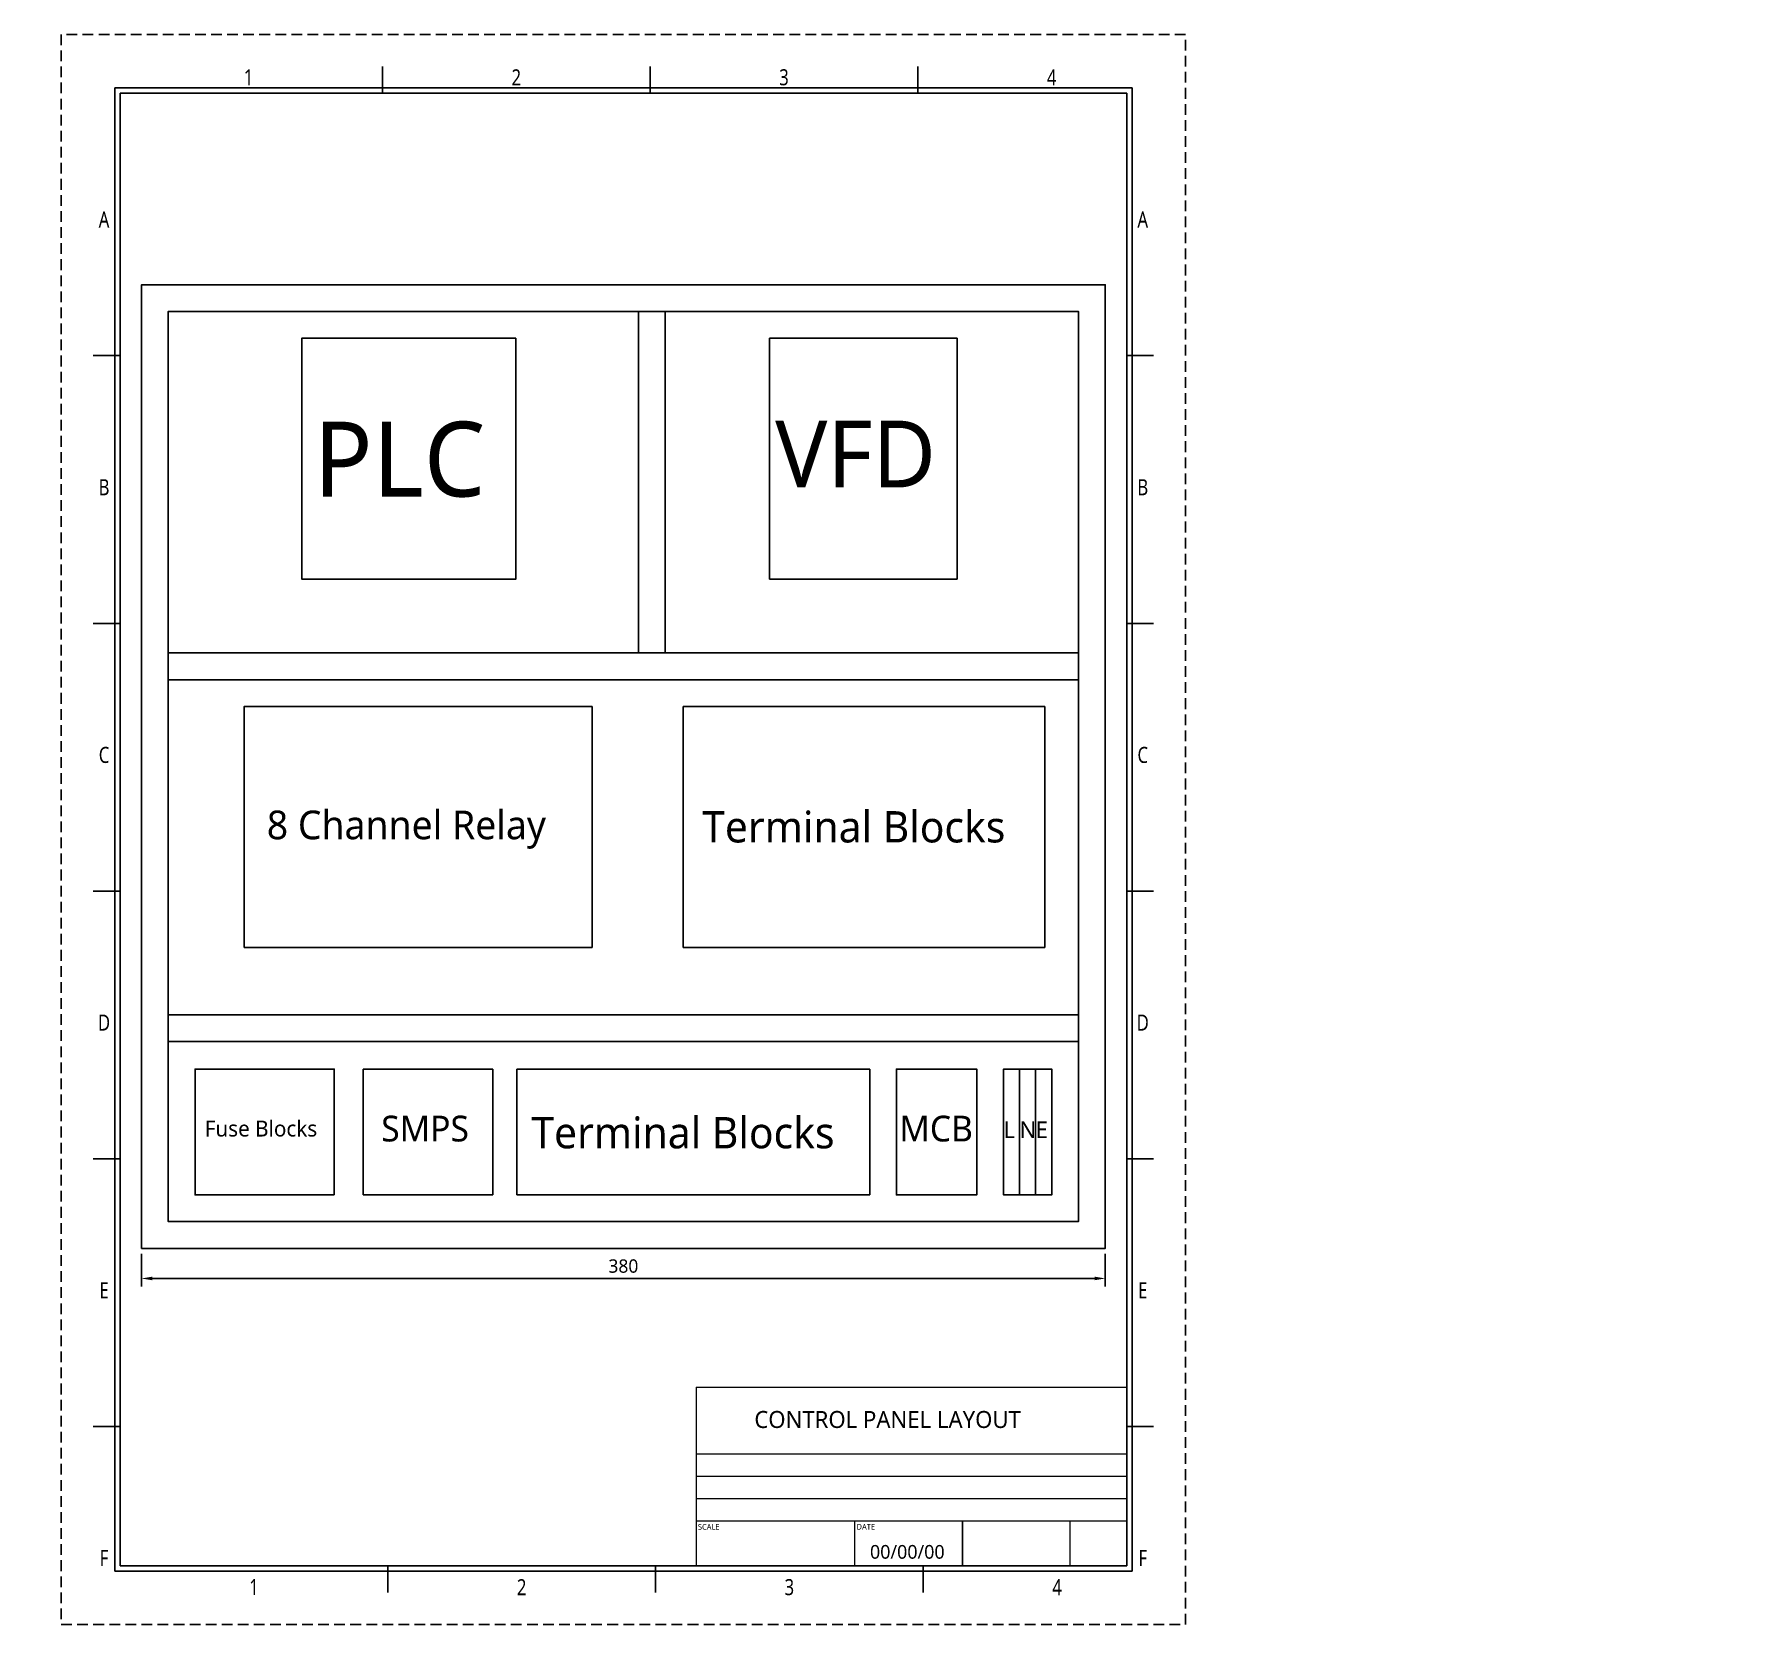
# Model space of a CAD drawing. Header units: millimetres. Extents: x -5 to 316, y 0 to 297.
import ezdxf
from ezdxf.enums import TextEntityAlignment as Align

# ---------------------------------------------------------------- set-up
doc = ezdxf.new("R2010")
doc.units = ezdxf.units.MM
doc.header["$LTSCALE"] = 4
doc.linetypes.add('DASHED', pattern=[0.75, 0.5, -0.25])
for name, color, linetype in [('COMMENT', 4, 'Continuous'), ('TITLE', 4, 'Continuous'), ('ZUWAKU', 7, 'Continuous')]:
    doc.layers.add(name, color=color, linetype=linetype)
doc.layers.add('Object Lines', color=7, linetype='Continuous', lineweight=13)
doc.styles.get("Standard").update_dxf_attribs({"font": 'Meiryo UI.ttf'})
doc.dimstyles.get("Standard").update_dxf_attribs({"dimtxt": 2.5, "dimasz": 2, "dimexe": 1.5, "dimexo": 1, "dimgap": 1, "dimtad": 1, "dimdec": 1, "dimdsep": 46, "dimtxsty": 'Standard', "dimcen": 0, "dimadec": 0, "dimazin": 0, "dimtfac": 1, "dimtdec": 1, "dimtofl": 0, "dimtmove": 0, "dimatfit": 3, "dimfxl": 1, "dimtolj": 1, "dimtzin": 0, "dimarcsym": 0})

# ---------------------------------------------------------------- blocks, each defined once
blk = doc.blocks.new('JIS_border_a4(P)')
at = {"layer": 'ZUWAKU'}
for p, q in [((60, 286), (60, 291)), ((110, 286), (110, 291)), ((160, 286), (160, 291)), ((11, 237), (6, 237)), ((204, 237), (199, 237)), ((11, 187), (6, 187)), ((204, 187), (199, 187)), ((11, 137), (6, 137)), ((204, 137), (199, 137)), ((11, 87), (6, 87)), ((204, 87), (199, 87)), ((11, 37), (6, 37)), ((204, 37), (199, 37)), ((61, 6), (61, 11)), ((111, 6), (111, 11)), ((161, 6), (161, 11))]:
    blk.add_line(p, q, dxfattribs=at)
at = {"layer": 'ZUWAKU', "color": 5}
for p, q in [((10, 287), (10, 10)), ((10, 287), (200, 287)), ((200, 287), (200, 10)), ((11, 286), (11, 11)), ((11, 286), (199, 286)), ((199, 286), (199, 11)), ((10, 10), (200, 10)), ((11, 11), (199, 11))]:
    blk.add_line(p, q, dxfattribs=at)
at = {"layer": 'ZUWAKU', "color": 5, "linetype": 'DASHED'}
blk.add_lwpolyline([(0, 0), (210, 0), (210, 297), (0, 297)], close=True, dxfattribs=at)
at = {"layer": 'COMMENT', "width": 0.8}
for s, p in [('1', (35, 289)), ('2', (85, 289)), ('3', (135, 289)), ('4', (185, 289)), ('A', (8, 262.43)), ('A', (202, 262.43)), ('B', (8, 212.43)), ('B', (202, 212.43)), ('C', (8, 162.43)), ('C', (202, 162.43)), ('D', (8, 112.43)), ('D', (202, 112.43)), ('E', (8, 62.43)), ('E', (202, 62.43)), ('F', (8, 12.43)), ('F', (202, 12.43)), ('1', (36, 7)), ('2', (86, 7)), ('3', (136, 7)), ('4', (186, 7))]:
    blk.add_text(s, height=3, dxfattribs=at).set_placement(p, align=Align.MIDDLE)
blk = doc.blocks.new('*D10')
at = {"color": 0, "lineweight": -2, "transparency": 16777216}
for p, q in [((15, 69.26), (15, 63.15)), ((195, 69.26), (195, 63.15)), ((17, 64.65), (193, 64.65))]:
    blk.add_line(p, q, dxfattribs=at)
at = {"color": 0, "transparency": 16777216}
for points in [[(17, 64.98), (17, 64.31), (15, 64.65)], [(193, 64.98), (193, 64.31), (195, 64.65)]]:
    blk.add_solid(points, dxfattribs=at)
at = {"layer": 'Defpoints', "color": 0, "transparency": 16777216}
for p in [(15, 70.26), (195, 70.26), (195, 64.65)]:
    blk.add_point(p, dxfattribs=at)
at = {"color": 0, "transparency": 16777216, "insert": (105, 66.95), "char_height": 2.5, "attachment_point": 5}
blk.add_mtext('\\A1;380', dxfattribs=at)

msp = doc.modelspace()

# ---------------------------------------------------------------- linework, layer by layer
for p, q in [((183.74, 171.47), (116.14, 171.47)), ((116.14, 171.47), (116.14, 126.47)), ((183.74, 126.47), (183.74, 171.47)), ((116.14, 126.47), (183.74, 126.47)), ((137.52, 113.88), (132.52, 113.88)), ((56.42, 103.76), (56.42, 80.26)), ((80.64, 103.76), (56.42, 103.76)), ((80.64, 103.76), (80.64, 80.26)), ((151, 103.76), (85.13, 103.76)), ((85.13, 103.76), (85.13, 80.26)), ((151, 80.26), (151, 103.76)), ((56.42, 80.26), (80.64, 80.26)), ((85.13, 80.26), (151, 80.26))]:
    msp.add_line(p, q)
for points in [[(15, 250.26), (195, 250.26), (195, 70.26), (15, 70.26), (15, 250.26), (20, 250.26)], [(20, 240.26), (20, 245.26), (20, 75.26), (25, 75.26), (190, 75.26), (190, 245.26), (20, 245.26)], [(107.82, 245.26), (107.82, 237.21), (107.82, 181.47), (20, 181.47), (190, 181.47), (190, 176.47)], [(112.82, 245.26), (112.82, 237.21), (112.82, 181.47)], [(20, 176.47), (190, 176.47), (190, 171.47)], [(125, 113.88), (190, 113.88), (25, 113.88), (20, 113.88)], [(190, 108.88), (25, 108.88), (20, 108.88)], [(156, 103.76), (171, 103.76), (156, 103.76), (156, 80.26), (171, 80.26), (171, 103.76), (169, 103.76)], [(176, 103.76), (185, 103.76), (182, 103.76), (182, 80.26), (179, 80.26), (179, 103.76), (176, 103.76), (176, 80.26), (185, 80.26), (185, 103.76)]]:
    msp.add_lwpolyline(points)
for points in [[(84.92, 240.26), (84.92, 195.26), (44.92, 195.26), (44.92, 240.26)], [(132.32, 240.26), (132.32, 195.26), (167.32, 195.26), (167.32, 240.26)], [(34.17, 126.47), (99.17, 126.47), (99.17, 171.47), (34.17, 171.47)], [(51, 80.26), (51, 103.76), (25, 103.76), (25, 80.26)]]:
    msp.add_lwpolyline(points, close=True)
at = {"layer": 'Object Lines'}
for p, q in [((118.59, 44.32), (199, 44.32)), ((118.59, 44.32), (118.59, 11)), ((199, 44.32), (199, 11)), ((199, 31.83), (118.59, 31.83)), ((199, 27.66), (118.59, 27.66)), ((199, 23.5), (118.59, 23.5)), ((199, 19.33), (118.59, 19.33)), ((148.22, 11), (148.22, 19.33)), ((168.32, 11), (168.32, 19.33)), ((168.32, 19.33), (168.32, 11)), ((188.43, 11), (188.43, 19.33)), ((199, 11), (118.59, 11))]:
    msp.add_line(p, q, dxfattribs=at)

# ---------------------------------------------------------------- block references
msp.add_blockref('JIS_border_a4(P)', (0, 0))

# ---------------------------------------------------------------- texts
for s, height, p in [('PLC', 13.98, (47.15, 210.69)), ('VFD', 12.467, (133.36, 212.38)), ('8 Channel Relay', 5.3536, (38.4, 146.68)), ('Terminal Blocks', 5.852, (119.72, 146.08)), ('Fuse Blocks', 2.9618, (26.81, 91.16)), ('SMPS', 4.82, (59.77, 90.23)), ('Terminal Blocks', 5.852, (87.81, 88.95)), ('MCB', 4.82, (156.54, 90.23)), ('L', 3.13, (176.01, 90.85)), ('N', 3.13, (179.01, 90.85)), ('E', 3.13, (182.01, 90.85)), ('SCALE', 1.069, (118.92, 17.72)), ('DATE', 1.069, (148.55, 17.72))]:
    msp.add_text(s, height=height).set_placement(p)
at = {"insert": (129.46, 39.89), "char_height": 3.1695, "attachment_point": 1}
msp.add_mtext_dynamic_manual_height_columns('CONTROL PANEL LAYOUT', width=75.2251, gutter_width=5.28, heights=[1.08], dxfattribs=at)
at = {"layer": 'Object Lines'}
msp.add_attdef('00/00/00', text='00/00/00', height=2.563, dxfattribs=at).set_placement((158.03, 13.58), align=Align.MIDDLE_CENTER)
at = {"layer": 'TITLE', "flags": 1}
for p, height in [((11, 11), 2.05), ((-5, 6), 3), ((316.46, 6), 3)]:
    msp.add_attdef('', p, '', height=height, dxfattribs=at)

# ---------------------------------------------------------------- dimensions: what is measured, and where the dimension line sits
dim = msp.add_linear_dim(base=(195, 64.65), p1=(15, 70.26), p2=(195, 70.26), text='380', dimstyle='Standard')
dim.commit()
dim.dimension.update_dxf_attribs({"geometry": '*D10', "text_midpoint": (105, 66.95)})

doc.saveas('drawing.dxf')
